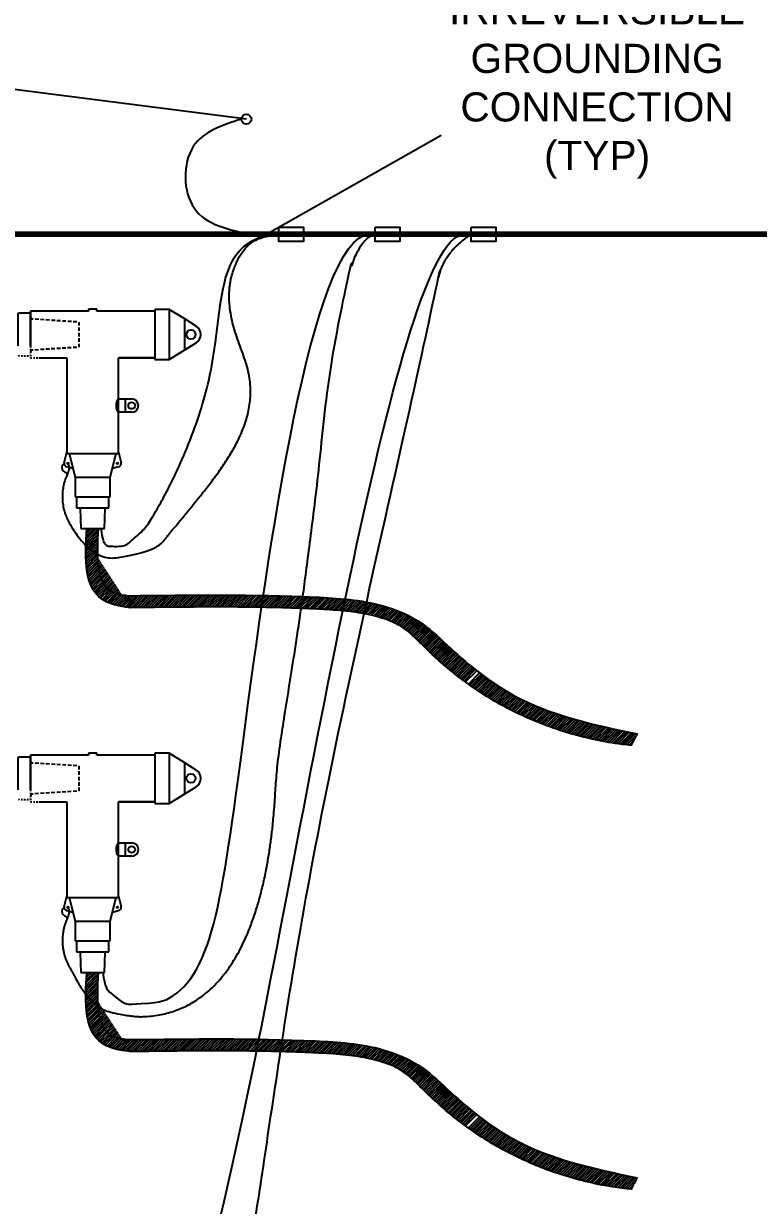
# Model space of a CAD drawing. Header units: feet. Extents: x -689 to 1837, y -511 to 1546.
# Drawn here: x 1600.5 to 1651, y 182.1 to 263.2 of the extents above; entities that cross this region are included whole.
import ezdxf

# ---------------------------------------------------------------- set-up
doc = ezdxf.new("R2010")
doc.units = ezdxf.units.FT
doc.header["$MEASUREMENT"] = 0
doc.linetypes.add('HIDDEN', pattern=[0.375, 0.25, -0.125])
for name, color, linetype in [('CABLE', 2, 'Continuous'), ('E-DETL', 7, 'Continuous'), ('E-EQPM-HRDW', 16, 'Continuous'), ('E-GRND', 3, 'Continuous'), ('G-TEXT', 7, 'Continuous'), ('X-SES2-TREN_SECT$0$G-TEXT', 7, 'Continuous')]:
    doc.layers.add(name, color=color, linetype=linetype)
doc.layers.add('G-ANNO-NONPLOT', color=181, linetype='Continuous', plot=False)
doc.styles.add('NEI-A', font='arial.ttf')
pattern_1 = [(45, (-6020171.582861668, -2130859.753674123), (-0.08750446417183527, 0.08750446417183527), [])]
pattern_2 = [(45, (-6020171.582861668, -2130890.232746946), (-0.08750446417183527, 0.08750446417183527), [])]

msp = doc.modelspace()

# ---------------------------------------------------------------- hatches: boundary and pattern name
at = {"layer": 'G-ANNO-NONPLOT', "true_color": 0xf8d731}
h = msp.add_hatch(dxfattribs=at)
h.set_pattern_fill('ANSI31', color=40, scale=0.9900000000000001)
h.set_pattern_definition(pattern_1)
edge = h.paths.add_edge_path()
edge.add_arc((1606.488463059068, 230.7346349619329), 3.371146855893491, 239.8637622350721, 254.1366037049093, ccw=False)
edge.add_spline(control_points=[(1604.79595242627, 227.8191523463465), (1604.706471758895, 226.0011328938417), (1604.763126743026, 223.3675587112084), (1607.852635151707, 223.131291358266), (1607.852635151707, 223.131291358266)], knot_values=[83.43145569272993, 83.43145569272993, 83.43145569272993, 83.43145569272993, 87.87574356637529, 89.95647029016055, 89.95647029016055, 89.95647029016055, 89.95647029016055], weights=[1, 1, 1, 1, 1], degree=3, periodic=0)
edge.add_spline(control_points=[(1607.852635151707, 223.131291358266), (1608.264707734808, 223.1365780015476), (1608.676322498359, 223.1418586438522), (1611.148821657524, 223.1722069070674), (1613.198697100393, 223.1915512438864), (1616.256695783697, 223.1694118743762), (1617.273226731457, 223.1535212574527), (1618.793898444623, 223.1117753759027), (1619.300101921894, 223.09487600578), (1620.311153685674, 223.0542624150403), (1620.818952606991, 223.0314581487328), (1621.931878187694, 222.9650803073309), (1622.531041209586, 222.9155328939669), (1623.643540775403, 222.7682674643584), (1624.159518267028, 222.6735197613016), (1625.146193782799, 222.4189925906248), (1625.603473672643, 222.2613230948336), (1626.152966325171, 222.001002298668), (1626.303163338453, 221.9197864960879), (1626.577290627174, 221.7505846684799), (1626.695748260245, 221.6667746603489), (1626.980056229979, 221.4395314487629), (1627.141551239416, 221.2962302416563), (1627.493271245621, 220.9640597742982), (1627.683363428339, 220.7753278636374), (1628.099113635719, 220.3645881377161), (1628.329717350192, 220.1399245681241), (1629.358387789689, 219.1803035340272), (1630.204543777741, 218.4835612182505), (1631.996099571697, 217.2076638359576), (1632.945054803044, 216.627774794586), (1634.655163265765, 215.7516043744981), (1635.396867457777, 215.4202313572168), (1637.326570082456, 214.6757901101373), (1638.535854802467, 214.3177802674472), (1640.379104224034, 213.929895977024), (1640.998418033123, 213.8254847745411), (1641.8170485273, 213.7218958628364), (1642.014126439579, 213.6997318901122), (1642.2110754475, 213.6801402228884)], knot_values=[0, 0, 0, 0, 1.248940863479177, 1.248940863479177, 7.510492271591446, 7.510492271591446, 10.64126797564758, 10.64126797564758, 12.20665582767566, 12.20665582767566, 13.77204367970373, 13.77204367970373, 15.77184317922644, 15.77184317922644, 17.66237193590699, 17.66237193590699, 19.55290069258755, 19.55290069258755, 20.34553650617276, 20.34553650617276, 21.13817231975798, 21.13817231975798, 21.99962579107284, 21.99962579107284, 22.86179158790927, 22.86179158790927, 23.72395738474571, 23.72395738474571, 26.70471573263455, 26.70471573263455, 29.68547408052339, 29.68547408052339, 31.86214855415614, 31.86214855415614, 35.23481619579239, 35.23481619579239, 36.92115001661051, 36.92115001661051, 37.45383673220445, 37.45383673220445, 37.45383673220445, 37.45383673220445], weights=[1, 1, 1, 1, 1, 1, 1, 1, 1, 1, 1, 1, 1, 1, 1, 1, 1, 1, 1, 1, 1, 1, 1, 1, 1, 1, 1, 1, 1, 1, 1, 1, 1, 1, 1, 1, 1, 1, 1, 1], degree=3, periodic=0)
edge.add_spline(control_points=[(1642.2110754475, 213.6801402228884), (1642.348905419931, 213.9405574896373), (1642.486735392362, 214.2009747563861), (1642.624565363862, 214.4613920222037)], knot_values=[37.45383673220445, 37.45383673220445, 37.45383673220445, 37.45383673220445, 38.45383673220445, 38.45383673220445, 38.45383673220445, 38.45383673220445], weights=[1, 1, 1, 1], degree=3, periodic=0)
edge.add_spline(control_points=[(1642.624565363862, 214.4613920222037), (1639.663086037152, 215.0901436912827), (1634.917833737098, 216.0976081951521), (1630.460980302654, 219.6580545012839), (1627.844065493904, 222.2355460347608), (1624.670468937606, 223.6113238907419), (1617.827673841268, 224.0776185905561), (1611.993808723055, 224.0032619358972), (1607.731267458759, 223.9489328931086)], knot_values=[38.45383673220445, 38.45383673220445, 38.45383673220445, 38.45383673220445, 47.46530847609966, 52.8931430027568, 55.44213900193881, 58.48591759060378, 63.24841332338417, 76.16766898730667, 76.16766898730667, 76.16766898730667, 76.16766898730667], weights=[1, 1, 1, 1, 1, 1, 1, 1, 1], degree=3, periodic=0)
edge.add_spline(control_points=[(1607.731267458759, 223.9489328931086), (1607.364714076743, 223.9922929061577), (1605.702597371303, 224.1889065667056), (1605.531764472835, 225.9460506043397), (1605.566977766342, 227.4918744126335)], knot_values=[76.16766898730667, 76.16766898730667, 76.16766898730667, 76.16766898730667, 77.22583108524645, 80.96584840572132, 80.96584840572132, 80.96584840572132, 80.96584840572132], weights=[1, 1, 1, 1, 1], degree=3, periodic=0)
edge = h.paths.add_edge_path()
edge.add_spline(control_points=[(1605.566977767274, 227.4918744126335), (1605.575014986098, 227.8446992738172), (1605.59182357695, 228.206702798605), (1605.608632168733, 228.568706322927)], knot_values=[80.96584840608911, 80.96584840608911, 80.96584840608911, 80.96584840608911, 81.81948456108434, 81.81948456108434, 81.81948456108434, 81.81948456108434], weights=[1, 1, 1, 1], degree=3, periodic=0)
edge.add_spline(control_points=[(1605.608632168733, 228.568706322927), (1605.533311664127, 228.568706322927), (1605.457991162315, 228.568706322927), (1605.382670658641, 228.568706322927)], knot_values=[81.81948456108434, 81.81948456108434, 81.81948456108434, 81.81948456108434, 82.11226807174496, 82.11226807174496, 82.11226807174496, 82.11226807174496], weights=[1, 1, 1, 1], degree=3, periodic=0)
edge.add_spline(control_points=[(1605.382670658641, 228.568706322927), (1605.30400847178, 228.568706322927), (1605.22534628585, 228.568706322927), (1605.146684098057, 228.568706322927)], knot_values=[82.11226807174496, 82.11226807174496, 82.11226807174496, 82.11226807174496, 82.4180412693049, 82.4180412693049, 82.4180412693049, 82.4180412693049], weights=[1, 1, 1, 1], degree=3, periodic=0)
edge.add_spline(control_points=[(1605.146684098057, 228.568706322927), (1605.107353003696, 228.568706322927), (1605.068021910265, 228.568706322927), (1605.028690816835, 228.568706322927)], knot_values=[82.4180412693049, 82.4180412693049, 82.4180412693049, 82.4180412693049, 82.57092786788061, 82.57092786788061, 82.57092786788061, 82.57092786788061], weights=[1, 1, 1, 1], degree=3, periodic=0)
edge.add_spline(control_points=[(1605.028690816835, 228.568706322927), (1604.996905036271, 228.568706322927), (1604.965119255707, 228.568706322927), (1604.933333475143, 228.568706322927)], knot_values=[82.57092786788061, 82.57092786788061, 82.57092786788061, 82.57092786788061, 82.69448456108434, 82.69448456108434, 82.69448456108434, 82.69448456108434], weights=[1, 1, 1, 1], degree=3, periodic=0)
edge.add_spline(control_points=[(1604.933333475143, 228.568706322927), (1604.917254935019, 228.568706322927), (1604.901176393963, 228.568706322927), (1604.885097853839, 228.568706322927)], knot_values=[82.69448456108434, 82.69448456108434, 82.69448456108434, 82.69448456108434, 82.75698456108434, 82.75698456108434, 82.75698456108434, 82.75698456108434], weights=[1, 1, 1, 1], degree=3, periodic=0)
edge.add_spline(control_points=[(1604.885097853839, 228.568706322927), (1604.877058583312, 228.568706322927), (1604.869019312784, 228.568706322927), (1604.860980041325, 228.568706322927)], knot_values=[82.75698456108434, 82.75698456108434, 82.75698456108434, 82.75698456108434, 82.78823456108434, 82.78823456108434, 82.78823456108434, 82.78823456108434], weights=[1, 1, 1, 1], degree=3, periodic=0)
edge.add_spline(control_points=[(1604.860980041325, 228.568706322927), (1604.856960406527, 228.568706322927), (1604.852940771729, 228.568706322927), (1604.848921135999, 228.568706322927)], knot_values=[82.78823456108434, 82.78823456108434, 82.78823456108434, 82.78823456108434, 82.80385956108434, 82.80385956108434, 82.80385956108434, 82.80385956108434], weights=[1, 1, 1, 1], degree=3, periodic=0)
edge.add_spline(control_points=[(1604.836863704026, 228.568706322927), (1604.836863213219, 228.568706322927), (1604.836862722412, 228.568706322927), (1604.836862230673, 228.568706322927), (1604.823023408651, 228.3202887540683), (1604.80827376619, 228.0694906353019), (1604.79595242627, 227.8191523463465)], knot_values=[82.8194826537357, 82.8194826537357, 82.8194826537357, 82.8194826537357, 82.81948456108434, 82.81948456108434, 82.81948456108434, 83.43145569272993, 83.43145569272993, 83.43145569272993, 83.43145569272993], weights=[1, 1, 1, 1, 1, 1, 1], degree=3, periodic=0)
edge.add_spline(control_points=[(1604.79595242627, 227.8191523463465), (1604.706471758895, 226.0011328938417), (1604.763126743026, 223.3675587112084), (1607.852635151707, 223.131291358266), (1607.852635151707, 223.131291358266)], knot_values=[83.43145569272993, 83.43145569272993, 83.43145569272993, 83.43145569272993, 87.87574356637529, 89.95647029016055, 89.95647029016055, 89.95647029016055, 89.95647029016055], weights=[1, 1, 1, 1, 1], degree=3, periodic=0)
edge.add_arc((1606.488463059068, 230.7346349619329), 3.371146855971749, 239.8637622350721, 254.1366037221246)
h = msp.add_hatch(dxfattribs=at)
h.set_pattern_fill('ANSI31', color=40, scale=0.9900000000000001)
h.set_pattern_definition(pattern_1)
edge = h.paths.add_edge_path()
edge.add_spline(control_points=[(1604.795952427201, 227.8191523463465), (1604.706471757963, 226.0011328938417), (1604.763126742095, 223.3675587112084), (1607.852635151707, 223.131291358266), (1607.852635151707, 223.131291358266)], knot_values=[83.43145569309515, 83.43145569309515, 83.43145569309515, 83.43145569309515, 87.87574356637529, 89.95647029016055, 89.95647029016055, 89.95647029016055, 89.95647029016055], weights=[1, 1, 1, 1, 1], degree=3, periodic=0)
edge.add_spline(control_points=[(1607.852635151707, 223.131291358266), (1608.264707734808, 223.1365780015476), (1608.676322498359, 223.1418586438522), (1611.148821657524, 223.1722069070674), (1613.198697100393, 223.1915512438864), (1616.256695783697, 223.1694118743762), (1617.273226731457, 223.1535212574527), (1618.793898444623, 223.1117753759027), (1619.300101921894, 223.09487600578), (1620.311153685674, 223.0542624150403), (1620.818952606991, 223.0314581487328), (1621.931878187694, 222.9650803073309), (1622.531041209586, 222.9155328939669), (1623.643540775403, 222.7682674643584), (1624.159518267028, 222.6735197613016), (1625.146193782799, 222.4189925906248), (1625.603473672643, 222.2613230948336), (1626.152966325171, 222.001002298668), (1626.303163338453, 221.9197864960879), (1626.577290627174, 221.7505846684799), (1626.695748260245, 221.6667746603489), (1626.980056229979, 221.4395314487629), (1627.141551239416, 221.2962302416563), (1627.493271245621, 220.9640597742982), (1627.683363428339, 220.7753278636374), (1628.099113635719, 220.3645881377161), (1628.329717350192, 220.1399245681241), (1629.358387789689, 219.1803035340272), (1630.204543777741, 218.4835612182505), (1631.996099571697, 217.2076638359576), (1632.945054803044, 216.627774794586), (1634.655163265765, 215.7516043744981), (1635.396867457777, 215.4202313572168), (1637.326570082456, 214.6757901101373), (1638.535854802467, 214.3177802674472), (1640.379104224034, 213.929895977024), (1640.998418033123, 213.8254847745411), (1641.8170485273, 213.7218958628364), (1642.014126439579, 213.6997318901122), (1642.2110754475, 213.6801402228884)], knot_values=[0, 0, 0, 0, 1.248940863479177, 1.248940863479177, 7.510492271591446, 7.510492271591446, 10.64126797564758, 10.64126797564758, 12.20665582767566, 12.20665582767566, 13.77204367970373, 13.77204367970373, 15.77184317922644, 15.77184317922644, 17.66237193590699, 17.66237193590699, 19.55290069258755, 19.55290069258755, 20.34553650617276, 20.34553650617276, 21.13817231975798, 21.13817231975798, 21.99962579107284, 21.99962579107284, 22.86179158790927, 22.86179158790927, 23.72395738474571, 23.72395738474571, 26.70471573263455, 26.70471573263455, 29.68547408052339, 29.68547408052339, 31.86214855415614, 31.86214855415614, 35.23481619579239, 35.23481619579239, 36.92115001661051, 36.92115001661051, 37.45383673220445, 37.45383673220445, 37.45383673220445, 37.45383673220445], weights=[1, 1, 1, 1, 1, 1, 1, 1, 1, 1, 1, 1, 1, 1, 1, 1, 1, 1, 1, 1, 1, 1, 1, 1, 1, 1, 1, 1, 1, 1, 1, 1, 1, 1, 1, 1, 1, 1, 1, 1], degree=3, periodic=0)
edge.add_spline(control_points=[(1642.2110754475, 213.6801402228884), (1642.348905419931, 213.9405574896373), (1642.486735392362, 214.2009747563861), (1642.624565363862, 214.4613920222037)], knot_values=[37.45383673220445, 37.45383673220445, 37.45383673220445, 37.45383673220445, 38.45383673220445, 38.45383673220445, 38.45383673220445, 38.45383673220445], weights=[1, 1, 1, 1], degree=3, periodic=0)
edge.add_spline(control_points=[(1642.624565363862, 214.4613920222037), (1639.663086037152, 215.0901436912827), (1634.917833737098, 216.0976081951521), (1630.460980302654, 219.6580545012839), (1627.855608203448, 222.2470849514939), (1624.670468937606, 223.6113238907419), (1617.827673841268, 224.0776185905561), (1611.993808723055, 224.0032619358972), (1607.731267458759, 223.9489328931086)], knot_values=[38.45383673220445, 38.45383673220445, 38.45383673220445, 38.45383673220445, 47.46530847609966, 52.8931430027568, 55.44213900193881, 58.48591759060378, 63.24841332338417, 76.16766898730667, 76.16766898730667, 76.16766898730667, 76.16766898730667], weights=[1, 1, 1, 1, 1, 1, 1, 1, 1], degree=3, periodic=0)
edge.add_spline(control_points=[(1607.731267458759, 223.9489328931086), (1607.364714076743, 223.9922929061577), (1605.702597371303, 224.1889065667056), (1605.531764474697, 225.9460506043397), (1605.566977766342, 227.4918744126335)], knot_values=[76.16766898730667, 76.16766898730667, 76.16766898730667, 76.16766898730667, 77.22583108524645, 80.96584840571971, 80.96584840571971, 80.96584840571971, 80.96584840571971], weights=[1, 1, 1, 1, 1], degree=3, periodic=0)
edge.add_arc((1606.488463059068, 230.7346349619329), 3.371146855908663, 239.8637622525581, 254.13660368983568, ccw=False)
h = msp.add_hatch(dxfattribs=at)
h.set_pattern_fill('ANSI31', color=40, scale=0.9900000000000001)
h.set_pattern_definition(pattern_2)
edge = h.paths.add_edge_path()
edge.add_arc((1606.488463059068, 200.2555621387437), 3.371146855893491, 239.8637622350721, 254.1366037049093, ccw=False)
edge.add_spline(control_points=[(1604.79595242627, 197.3400795231573), (1604.706471758895, 195.5220600706525), (1604.763126743026, 192.8884858880192), (1607.852635151707, 192.6522185350768), (1607.852635151707, 192.6522185350768)], knot_values=[83.43145569272993, 83.43145569272993, 83.43145569272993, 83.43145569272993, 87.87574356637529, 89.95647029016055, 89.95647029016055, 89.95647029016055, 89.95647029016055], weights=[1, 1, 1, 1, 1], degree=3, periodic=0)
edge.add_spline(control_points=[(1607.852635151707, 192.6522185350768), (1608.264707734808, 192.6575051783584), (1608.676322498359, 192.662785820663), (1611.148821657524, 192.6931340838782), (1613.198697100393, 192.7124784206972), (1616.256695783697, 192.690339051187), (1617.273226731457, 192.6744484342635), (1618.793898444623, 192.6327025527135), (1619.300101921894, 192.6158031825908), (1620.311153685674, 192.5751895918511), (1620.818952606991, 192.5523853255436), (1621.931878187694, 192.4860074841417), (1622.531041209586, 192.4364600707777), (1623.643540775403, 192.2891946411692), (1624.159518267028, 192.1944469381124), (1625.146193782799, 191.9399197674356), (1625.603473672643, 191.7822502716444), (1626.152966325171, 191.5219294754788), (1626.303163338453, 191.4407136728987), (1626.577290627174, 191.2715118452907), (1626.695748260245, 191.1877018371597), (1626.980056229979, 190.9604586255737), (1627.141551239416, 190.8171574184671), (1627.493271245621, 190.484986951109), (1627.683363428339, 190.2962550404482), (1628.099113635719, 189.8855153145269), (1628.329717350192, 189.6608517449349), (1629.358387789689, 188.701230710838), (1630.204543777741, 188.0044883950613), (1631.996099571697, 186.7285910127684), (1632.945054803044, 186.1487019713968), (1634.655163265765, 185.2725315513089), (1635.396867457777, 184.9411585340276), (1637.326570082456, 184.1967172869481), (1638.535854802467, 183.838707444258), (1640.379104224034, 183.4508231538348), (1640.998418033123, 183.3464119513519), (1641.8170485273, 183.2428230396472), (1642.014126439579, 183.220659066923), (1642.2110754475, 183.2010673996992)], knot_values=[0, 0, 0, 0, 1.248940863479177, 1.248940863479177, 7.510492271591446, 7.510492271591446, 10.64126797564758, 10.64126797564758, 12.20665582767566, 12.20665582767566, 13.77204367970373, 13.77204367970373, 15.77184317922644, 15.77184317922644, 17.66237193590699, 17.66237193590699, 19.55290069258755, 19.55290069258755, 20.34553650617276, 20.34553650617276, 21.13817231975798, 21.13817231975798, 21.99962579107284, 21.99962579107284, 22.86179158790927, 22.86179158790927, 23.72395738474571, 23.72395738474571, 26.70471573263455, 26.70471573263455, 29.68547408052339, 29.68547408052339, 31.86214855415614, 31.86214855415614, 35.23481619579239, 35.23481619579239, 36.92115001661051, 36.92115001661051, 37.45383673220445, 37.45383673220445, 37.45383673220445, 37.45383673220445], weights=[1, 1, 1, 1, 1, 1, 1, 1, 1, 1, 1, 1, 1, 1, 1, 1, 1, 1, 1, 1, 1, 1, 1, 1, 1, 1, 1, 1, 1, 1, 1, 1, 1, 1, 1, 1, 1, 1, 1, 1], degree=3, periodic=0)
edge.add_spline(control_points=[(1642.2110754475, 183.2010673996992), (1642.348905419931, 183.4614846664481), (1642.486735392362, 183.7219019331969), (1642.624565363862, 183.9823191990145)], knot_values=[37.45383673220445, 37.45383673220445, 37.45383673220445, 37.45383673220445, 38.45383673220445, 38.45383673220445, 38.45383673220445, 38.45383673220445], weights=[1, 1, 1, 1], degree=3, periodic=0)
edge.add_spline(control_points=[(1642.624565363862, 183.9823191990145), (1639.663086037152, 184.6110708680935), (1634.917833737098, 185.6185353719629), (1630.460980302654, 189.1789816780947), (1627.844065493904, 191.7564732115716), (1624.670468937606, 193.1322510675527), (1617.827673841268, 193.5985457673669), (1611.993808723055, 193.524189112708), (1607.731267458759, 193.4698600699194)], knot_values=[38.45383673220445, 38.45383673220445, 38.45383673220445, 38.45383673220445, 47.46530847609966, 52.8931430027568, 55.44213900193881, 58.48591759060378, 63.24841332338417, 76.16766898730667, 76.16766898730667, 76.16766898730667, 76.16766898730667], weights=[1, 1, 1, 1, 1, 1, 1, 1, 1], degree=3, periodic=0)
edge.add_spline(control_points=[(1607.731267458759, 193.4698600699194), (1607.364714076743, 193.5132200829685), (1605.702597371303, 193.7098337435164), (1605.531764472835, 195.4669777811505), (1605.566977766342, 197.0128015894443)], knot_values=[76.16766898730667, 76.16766898730667, 76.16766898730667, 76.16766898730667, 77.22583108524645, 80.96584840572132, 80.96584840572132, 80.96584840572132, 80.96584840572132], weights=[1, 1, 1, 1, 1], degree=3, periodic=0)
edge = h.paths.add_edge_path()
edge.add_spline(control_points=[(1605.566977767274, 197.0128015894443), (1605.575014986098, 197.365626450628), (1605.59182357695, 197.7276299754158), (1605.608632168733, 198.0896334997378)], knot_values=[80.96584840608911, 80.96584840608911, 80.96584840608911, 80.96584840608911, 81.81948456108434, 81.81948456108434, 81.81948456108434, 81.81948456108434], weights=[1, 1, 1, 1], degree=3, periodic=0)
edge.add_spline(control_points=[(1605.608632168733, 198.0896334997378), (1605.533311664127, 198.0896334997378), (1605.457991162315, 198.0896334997378), (1605.382670658641, 198.0896334997378)], knot_values=[81.81948456108434, 81.81948456108434, 81.81948456108434, 81.81948456108434, 82.11226807174496, 82.11226807174496, 82.11226807174496, 82.11226807174496], weights=[1, 1, 1, 1], degree=3, periodic=0)
edge.add_spline(control_points=[(1605.382670658641, 198.0896334997378), (1605.30400847178, 198.0896334997378), (1605.22534628585, 198.0896334997378), (1605.146684098057, 198.0896334997378)], knot_values=[82.11226807174496, 82.11226807174496, 82.11226807174496, 82.11226807174496, 82.4180412693049, 82.4180412693049, 82.4180412693049, 82.4180412693049], weights=[1, 1, 1, 1], degree=3, periodic=0)
edge.add_spline(control_points=[(1605.146684098057, 198.0896334997378), (1605.107353003696, 198.0896334997378), (1605.068021910265, 198.0896334997378), (1605.028690816835, 198.0896334997378)], knot_values=[82.4180412693049, 82.4180412693049, 82.4180412693049, 82.4180412693049, 82.57092786788061, 82.57092786788061, 82.57092786788061, 82.57092786788061], weights=[1, 1, 1, 1], degree=3, periodic=0)
edge.add_spline(control_points=[(1605.028690816835, 198.0896334997378), (1604.996905036271, 198.0896334997378), (1604.965119255707, 198.0896334997378), (1604.933333475143, 198.0896334997378)], knot_values=[82.57092786788061, 82.57092786788061, 82.57092786788061, 82.57092786788061, 82.69448456108434, 82.69448456108434, 82.69448456108434, 82.69448456108434], weights=[1, 1, 1, 1], degree=3, periodic=0)
edge.add_spline(control_points=[(1604.933333475143, 198.0896334997378), (1604.917254935019, 198.0896334997378), (1604.901176393963, 198.0896334997378), (1604.885097853839, 198.0896334997378)], knot_values=[82.69448456108434, 82.69448456108434, 82.69448456108434, 82.69448456108434, 82.75698456108434, 82.75698456108434, 82.75698456108434, 82.75698456108434], weights=[1, 1, 1, 1], degree=3, periodic=0)
edge.add_spline(control_points=[(1604.885097853839, 198.0896334997378), (1604.877058583312, 198.0896334997378), (1604.869019312784, 198.0896334997378), (1604.860980041325, 198.0896334997378)], knot_values=[82.75698456108434, 82.75698456108434, 82.75698456108434, 82.75698456108434, 82.78823456108434, 82.78823456108434, 82.78823456108434, 82.78823456108434], weights=[1, 1, 1, 1], degree=3, periodic=0)
edge.add_spline(control_points=[(1604.860980041325, 198.0896334997378), (1604.856960406527, 198.0896334997378), (1604.852940771729, 198.0896334997378), (1604.848921135999, 198.0896334997378)], knot_values=[82.78823456108434, 82.78823456108434, 82.78823456108434, 82.78823456108434, 82.80385956108434, 82.80385956108434, 82.80385956108434, 82.80385956108434], weights=[1, 1, 1, 1], degree=3, periodic=0)
edge.add_spline(control_points=[(1604.836863704026, 198.0896334997378), (1604.836863213219, 198.0896334997378), (1604.836862722412, 198.0896334997378), (1604.836862230673, 198.0896334997378), (1604.823023408651, 197.8412159308791), (1604.80827376619, 197.5904178121127), (1604.79595242627, 197.3400795231573)], knot_values=[82.8194826537357, 82.8194826537357, 82.8194826537357, 82.8194826537357, 82.81948456108434, 82.81948456108434, 82.81948456108434, 83.43145569272993, 83.43145569272993, 83.43145569272993, 83.43145569272993], weights=[1, 1, 1, 1, 1, 1, 1], degree=3, periodic=0)
edge.add_spline(control_points=[(1604.79595242627, 197.3400795231573), (1604.706471758895, 195.5220600706525), (1604.763126743026, 192.8884858880192), (1607.852635151707, 192.6522185350768), (1607.852635151707, 192.6522185350768)], knot_values=[83.43145569272993, 83.43145569272993, 83.43145569272993, 83.43145569272993, 87.87574356637529, 89.95647029016055, 89.95647029016055, 89.95647029016055, 89.95647029016055], weights=[1, 1, 1, 1, 1], degree=3, periodic=0)
edge.add_arc((1606.488463059068, 200.2555621387437), 3.371146855971749, 239.8637622350721, 254.1366037221246)
h = msp.add_hatch(dxfattribs=at)
h.set_pattern_fill('ANSI31', color=40, scale=0.9900000000000001)
h.set_pattern_definition(pattern_2)
edge = h.paths.add_edge_path()
edge.add_spline(control_points=[(1604.795952427201, 197.3400795231573), (1604.706471757963, 195.5220600706525), (1604.763126742095, 192.8884858880192), (1607.852635151707, 192.6522185350768), (1607.852635151707, 192.6522185350768)], knot_values=[83.43145569309515, 83.43145569309515, 83.43145569309515, 83.43145569309515, 87.87574356637529, 89.95647029016055, 89.95647029016055, 89.95647029016055, 89.95647029016055], weights=[1, 1, 1, 1, 1], degree=3, periodic=0)
edge.add_spline(control_points=[(1607.852635151707, 192.6522185350768), (1608.264707734808, 192.6575051783584), (1608.676322498359, 192.662785820663), (1611.148821657524, 192.6931340838782), (1613.198697100393, 192.7124784206972), (1616.256695783697, 192.690339051187), (1617.273226731457, 192.6744484342635), (1618.793898444623, 192.6327025527135), (1619.300101921894, 192.6158031825908), (1620.311153685674, 192.5751895918511), (1620.818952606991, 192.5523853255436), (1621.931878187694, 192.4860074841417), (1622.531041209586, 192.4364600707777), (1623.643540775403, 192.2891946411692), (1624.159518267028, 192.1944469381124), (1625.146193782799, 191.9399197674356), (1625.603473672643, 191.7822502716444), (1626.152966325171, 191.5219294754788), (1626.303163338453, 191.4407136728987), (1626.577290627174, 191.2715118452907), (1626.695748260245, 191.1877018371597), (1626.980056229979, 190.9604586255737), (1627.141551239416, 190.8171574184671), (1627.493271245621, 190.484986951109), (1627.683363428339, 190.2962550404482), (1628.099113635719, 189.8855153145269), (1628.329717350192, 189.6608517449349), (1629.358387789689, 188.701230710838), (1630.204543777741, 188.0044883950613), (1631.996099571697, 186.7285910127684), (1632.945054803044, 186.1487019713968), (1634.655163265765, 185.2725315513089), (1635.396867457777, 184.9411585340276), (1637.326570082456, 184.1967172869481), (1638.535854802467, 183.838707444258), (1640.379104224034, 183.4508231538348), (1640.998418033123, 183.3464119513519), (1641.8170485273, 183.2428230396472), (1642.014126439579, 183.220659066923), (1642.2110754475, 183.2010673996992)], knot_values=[0, 0, 0, 0, 1.248940863479177, 1.248940863479177, 7.510492271591446, 7.510492271591446, 10.64126797564758, 10.64126797564758, 12.20665582767566, 12.20665582767566, 13.77204367970373, 13.77204367970373, 15.77184317922644, 15.77184317922644, 17.66237193590699, 17.66237193590699, 19.55290069258755, 19.55290069258755, 20.34553650617276, 20.34553650617276, 21.13817231975798, 21.13817231975798, 21.99962579107284, 21.99962579107284, 22.86179158790927, 22.86179158790927, 23.72395738474571, 23.72395738474571, 26.70471573263455, 26.70471573263455, 29.68547408052339, 29.68547408052339, 31.86214855415614, 31.86214855415614, 35.23481619579239, 35.23481619579239, 36.92115001661051, 36.92115001661051, 37.45383673220445, 37.45383673220445, 37.45383673220445, 37.45383673220445], weights=[1, 1, 1, 1, 1, 1, 1, 1, 1, 1, 1, 1, 1, 1, 1, 1, 1, 1, 1, 1, 1, 1, 1, 1, 1, 1, 1, 1, 1, 1, 1, 1, 1, 1, 1, 1, 1, 1, 1, 1], degree=3, periodic=0)
edge.add_spline(control_points=[(1642.2110754475, 183.2010673996992), (1642.348905419931, 183.4614846664481), (1642.486735392362, 183.7219019331969), (1642.624565363862, 183.9823191990145)], knot_values=[37.45383673220445, 37.45383673220445, 37.45383673220445, 37.45383673220445, 38.45383673220445, 38.45383673220445, 38.45383673220445, 38.45383673220445], weights=[1, 1, 1, 1], degree=3, periodic=0)
edge.add_spline(control_points=[(1642.624565363862, 183.9823191990145), (1639.663086037152, 184.6110708680935), (1634.917833737098, 185.6185353719629), (1630.460980302654, 189.1789816780947), (1627.855608203448, 191.7680121283047), (1624.670468937606, 193.1322510675527), (1617.827673841268, 193.5985457673669), (1611.993808723055, 193.524189112708), (1607.731267458759, 193.4698600699194)], knot_values=[38.45383673220445, 38.45383673220445, 38.45383673220445, 38.45383673220445, 47.46530847609966, 52.8931430027568, 55.44213900193881, 58.48591759060378, 63.24841332338417, 76.16766898730667, 76.16766898730667, 76.16766898730667, 76.16766898730667], weights=[1, 1, 1, 1, 1, 1, 1, 1, 1], degree=3, periodic=0)
edge.add_spline(control_points=[(1607.731267458759, 193.4698600699194), (1607.364714076743, 193.5132200829685), (1605.702597371303, 193.7098337435164), (1605.531764474697, 195.4669777811505), (1605.566977766342, 197.0128015894443)], knot_values=[76.16766898730667, 76.16766898730667, 76.16766898730667, 76.16766898730667, 77.22583108524645, 80.96584840571971, 80.96584840571971, 80.96584840571971, 80.96584840571971], weights=[1, 1, 1, 1, 1], degree=3, periodic=0)
edge.add_arc((1606.488463059068, 200.2555621387437), 3.371146855908663, 239.8637622525581, 254.13660368983568, ccw=False)

# ---------------------------------------------------------------- linework, layer by layer
at = {"layer": 'CABLE'}
for points in [[(1618.026940953918, 249.2505772565491), (1619.725886067376, 249.2505772565491), (1619.725886067376, 248.2739705890417), (1618.026940953918, 248.2739705890417)], [(1624.626940677874, 249.2524865777232), (1626.325885791332, 249.2524865777232), (1626.325885791332, 248.2758799097501), (1624.626940677874, 248.2758799097501)], [(1631.22694067657, 249.2524865777232), (1632.925885790959, 249.2524865777232), (1632.925885790959, 248.2758799097501), (1631.22694067657, 248.2758799097501)]]:
    msp.add_lwpolyline(points, close=True, dxfattribs=at)
at = {"layer": 'CABLE', "const_width": 0.3821400000000001}
msp.add_lwpolyline([(1548.513147974387, 248.7754357242957), (1658.692193392664, 248.7754357242957)], dxfattribs=at)
at = {"layer": 'CABLE', "flags": 128}
for points in [[(1603.292935091071, 232.4623939120211), (1603.52869480662, 232.3002482857555), (1603.47345049493, 232.3113976921886), (1603.500901889056, 232.2830941034481), (1603.467300618999, 232.2900600847788), (1603.494764085859, 232.2617983822711), (1603.461150742136, 232.268722477369), (1603.488614208996, 232.2404607748613), (1603.455000865273, 232.2473848699592), (1603.482464333065, 232.2191231674515), (1603.411811351776, 232.2338524833322)], [(1603.292935091071, 201.9833210888319), (1603.52869480662, 201.8211754625663), (1603.47345049493, 201.8323248689994), (1603.500901889056, 201.8040212802589), (1603.467300618999, 201.8109872615896), (1603.494764085859, 201.7827255590819), (1603.461150742136, 201.7896496541798), (1603.488614208996, 201.7613879516721), (1603.455000865273, 201.76831204677), (1603.482464333065, 201.7400503442623), (1603.411811351776, 201.754779660143)]]:
    msp.add_lwpolyline(points, dxfattribs=at)
at = {"layer": 'CABLE'}
msp.add_circle((1615.796222808771, 256.6735959830694), 0.3375, dxfattribs=at)
for centre, radius, start, end in [((1603.434204182588, 232.7450475553051), 0.3159905665009947, 120.3840937059685, 243.444311530446), ((1603.293013726361, 232.7655157013796), 0.3521175017524268, 339.188297476457, 55.46745718433917), ((1603.434204182588, 202.2659747321159), 0.3159905665009947, 120.3840937059685, 243.444311530446), ((1603.293013726361, 202.2864428781904), 0.3521175017524268, 339.188297476457, 55.46745718433917)]:
    msp.add_arc(centre, radius, start, end, dxfattribs=at)
msp.add_spline([(1615.45872280933, 256.6735959835351), (1612.145498968661, 254.7931810831651), (1612.198885131627, 250.5772777702659), (1616.202509060502, 248.7628366695717)], degree=3, dxfattribs=at)
for points, knots in [([(1603.622156661004, 232.6404090952128), (1603.571015309542, 232.5046907365322), (1603.519873954356, 232.3689723778516), (1603.468732602894, 232.2332540201023), (1602.983697150834, 231.1302669364959), (1603.053714463487, 229.9273797962815), (1603.663445422426, 228.888116568327), (1604.273176377639, 227.8488533403724), (1605.330589681864, 226.3075934126973), (1609.573614344001, 227.0007920898497), (1612.803228635341, 231.2754069939256), (1617.582575950772, 235.8022120362148), (1614.84155549109, 242.2636228911579), (1614.246302863583, 245.3730128388852), (1615.958369378, 248.6943346085027), (1617.907972257584, 248.7408686932176), (1618.775562403724, 248.7615767642856)], [0, 0, 0, 0, 1, 1, 1, 1.944874303418962, 1.944874303418962, 1.944874303418962, 2.889748606837923, 2.889748606837923, 4.544784986440906, 18.19484945523579, 20.46486890417156, 24.55605691968662, 27.64293239639137, 30.11808141614047, 30.11808141614047, 30.11808141614047, 30.11808141614047]), ([(1603.622156659141, 202.1613362710923), (1603.571015305817, 202.0256179124117), (1603.51987395063, 201.8898995537311), (1603.468732599169, 201.7541811959818), (1602.983697146177, 200.6511941133067), (1603.053714459762, 199.4483069721609), (1603.663445418701, 198.4090437442064), (1604.273176375777, 197.369780516252), (1604.960659246892, 195.7104614432901), (1607.885053137317, 195.0413829246536), (1615.567794833332, 194.8555324189365), (1617.582575947046, 205.3231392130256), (1617.884549282491, 212.8315952904522), (1619.083176428452, 219.4665608061478), (1620.558405507356, 230.2483769077808), (1622.528585907072, 248.50998076424), (1624.63336458616, 248.7244938593358)], [0, 0, 0, 0, 1, 1, 1, 1.944874303418962, 1.944874303418962, 1.944874303418962, 2.889748606837923, 2.889748606837923, 3.889748606837923, 18.19484945523579, 20.46486890417156, 24.55605691968662, 27.64293239639137, 30.11808141614047, 30.11808141614047, 30.11808141614047, 30.11808141614047]), ([(1603.622156659141, 169.9964311011136), (1603.571015305817, 169.8607127415016), (1603.51987395063, 169.724994382821), (1603.468732599169, 169.5892760250717), (1602.983697146177, 168.4862889423966), (1603.053714459762, 167.2834018021822), (1603.663445418701, 166.2441385732964), (1604.273176375777, 165.2048753453419), (1605.289043422788, 164.5569138927385), (1606.488494237885, 164.4422071604058), (1607.218472586945, 164.5363332405686), (1607.948450937867, 164.6304593198001), (1617.582575947046, 173.1582340411842), (1614.246302859858, 182.7290348447859), (1628.688765831292, 243.5562351513654), (1629.227098623291, 247.3823196701705), (1631.207685017958, 248.7646565902978)], [0, 0, 0, 0, 1, 1, 1, 1.944874303418962, 1.944874303418962, 1.944874303418962, 2.889748606837923, 2.889748606837923, 2.889748606837923, 3.889748606837923, 3.889748606837923, 20.46486890417156, 27.64293239639137, 30.11808141614047, 30.11808141614047, 30.11808141614047, 30.11808141614047])]:
    msp.add_rational_spline(points, [1, 1, 1, 1, 0.9269745925845593, 0.9269745925845593, 1, 0.9269745925845593, 0.9269745925845593, 1, 1, 1, 1, 1, 1, 1, 1], degree=3, knots=knots, dxfattribs=at)
for points in [[(1607.852635152638, 223.1312913578004), (1608.264707734808, 223.1365780010819), (1608.676322497427, 223.1418586438522), (1611.148821657524, 223.1722069066018), (1613.198697101325, 223.1915512438864), (1616.256695784628, 223.1694118743762), (1617.273226730525, 223.1535212574527), (1618.793898444623, 223.1117753759027), (1619.300101920962, 223.0948760062456), (1620.311153685674, 223.0542624145746), (1620.818952606991, 223.0314581487328), (1621.931878186762, 222.9650803077966), (1622.531041208655, 222.9155328944325), (1623.643540775403, 222.7682674638927), (1624.159518267959, 222.6735197613016), (1625.14619378373, 222.4189925901592), (1625.603473672643, 222.261323094368), (1626.15296632424, 222.001002298668), (1626.303163338453, 221.9197864960879), (1626.577290628105, 221.7505846684799), (1626.695748260245, 221.6667746603489), (1626.980056229979, 221.4395314492285), (1627.141551239416, 221.2962302416563), (1627.493271246552, 220.9640597738326), (1627.683363428339, 220.7753278631717), (1628.099113635719, 220.3645881377161), (1628.329717349261, 220.1399245681241), (1629.35838779062, 219.1803035344929), (1630.20454377681, 218.4835612177849), (1631.996099572629, 217.2076638359576), (1632.945054803044, 216.627774794586), (1634.655163265765, 215.7516043744981), (1635.396867457777, 215.4202313572168), (1637.326570082456, 214.675790110603), (1638.535854801536, 214.3177802674472), (1640.379104223102, 213.9298959765583), (1640.998418033123, 213.8254847750068), (1641.8170485273, 213.7218958623707), (1642.014126438648, 213.6997318901122), (1642.2110754475, 213.6801402233541), (1642.348905419931, 213.9405574891716), (1642.486735392362, 214.2009747568518), (1642.62456536293, 214.4613920226693), (1639.663086038083, 215.0901436917484), (1634.917833738029, 216.0976081956178), (1630.460980303586, 219.6580545008183), (1627.855608202517, 222.2470849510282), (1624.670468937606, 223.6113238912076), (1617.827673841268, 224.0776185905561), (1611.993808723986, 224.0032619358972), (1607.731267459691, 223.9489328935742), (1607.364714076743, 223.9922929061577), (1605.406892940402, 224.2238857774064), (1605.518180467188, 226.6206647157669), (1605.608632169664, 228.5687063224614), (1605.351375523955, 228.5687063224614), (1605.094118878245, 228.5687063224614), (1604.836862230673, 228.5687063224614), (1604.72252240777, 226.5162180513144), (1604.473366476595, 223.389717864804), (1607.852635152638, 223.1312913578004), (1607.852635152638, 223.1312913578004)], [(1607.852635152638, 192.6522185355425), (1608.264707734808, 192.6575051788241), (1608.676322497427, 192.662785820663), (1611.148821657524, 192.6931340843439), (1613.198697101325, 192.7124784206972), (1616.256695784628, 192.690339051187), (1617.273226730525, 192.6744484342635), (1618.793898444623, 192.6327025527135), (1619.300101920962, 192.6158031821251), (1620.311153685674, 192.5751895923167), (1620.818952606991, 192.5523853255436), (1621.931878186762, 192.4860074836761), (1622.531041208655, 192.436460070312), (1623.643540775403, 192.2891946416348), (1624.159518267959, 192.1944469381124), (1625.14619378373, 191.9399197679013), (1625.603473672643, 191.7822502721101), (1626.15296632424, 191.5219294754788), (1626.303163338453, 191.4407136728987), (1626.577290628105, 191.2715118452907), (1626.695748260245, 191.1877018371597), (1626.980056229979, 190.960458625108), (1627.141551239416, 190.8171574184671), (1627.493271246552, 190.4849869515747), (1627.683363428339, 190.2962550409138), (1628.099113635719, 189.8855153145269), (1628.329717349261, 189.6608517449349), (1629.35838779062, 188.7012307103723), (1630.20454377681, 188.004488395527), (1631.996099572629, 186.7285910127684), (1632.945054803044, 186.1487019713968), (1634.655163265765, 185.2725315513089), (1635.396867457777, 184.9411585340276), (1637.326570082456, 184.1967172864825), (1638.535854801536, 183.838707444258), (1640.379104223102, 183.4508231543005), (1640.998418033123, 183.3464119508862), (1641.8170485273, 183.2428230401129), (1642.014126438648, 183.220659066923), (1642.2110754475, 183.2010673992336), (1642.348905419931, 183.4614846669137), (1642.486735392362, 183.7219019327313), (1642.62456536293, 183.9823191985488), (1639.663086038083, 184.6110708676279), (1634.917833738029, 185.6185353714973), (1630.460980303586, 189.1789816785604), (1627.855608202517, 191.7680121287704), (1624.670468937606, 193.1322510670871), (1617.827673841268, 193.5985457673669), (1611.993808723986, 193.524189112708), (1607.731267459691, 193.4698600694537), (1607.364714076743, 193.5132200829685), (1605.406892940402, 193.7448129542172), (1605.518180467188, 196.1415918916464), (1605.608632169664, 198.0896335002035), (1605.351375523955, 198.0896335002035), (1605.094118878245, 198.0896335002035), (1604.836862230673, 198.0896335002035), (1604.72252240777, 196.0371452290565), (1604.473366476595, 192.9106450416148), (1607.852635152638, 192.6522185355425), (1607.852635152638, 192.6522185355425)]]:
    msp.add_open_spline(points, degree=3, knots=[0, 0, 0, 0, 1.248940863479177, 1.248940863479177, 7.510492271591446, 7.510492271591446, 10.64126797564758, 10.64126797564758, 12.20665582767566, 12.20665582767566, 13.77204367970373, 13.77204367970373, 15.77184317922644, 15.77184317922644, 17.66237193590699, 17.66237193590699, 19.55290069258755, 19.55290069258755, 20.34553650617276, 20.34553650617276, 21.13817231975798, 21.13817231975798, 21.99962579107284, 21.99962579107284, 22.86179158790927, 22.86179158790927, 23.72395738474571, 23.72395738474571, 26.70471573263455, 26.70471573263455, 29.68547408052339, 29.68547408052339, 31.86214855415614, 31.86214855415614, 35.23481619579239, 35.23481619579239, 36.92115001661051, 36.92115001661051, 37.45383673220445, 37.45383673220445, 37.45383673220445, 38.45383673220445, 38.45383673220445, 38.45383673220445, 47.46530847609966, 52.8931430027568, 55.44213900193881, 58.48591759060378, 63.24841332338417, 76.16766898730667, 76.16766898730667, 76.16766898730667, 77.22583108524645, 81.81948456108434, 81.81948456108434, 81.81948456108434, 82.81948456108434, 82.81948456108434, 82.81948456108434, 87.87574356637529, 89.95647029016055, 89.95647029016055, 89.95647029016055, 89.95647029016055], dxfattribs=at)
at = {"layer": 'E-DETL'}
for p, q in [((1604.951659683138, 243.4912741752341), (1600.967252807692, 243.4912741752341)), ((1600.967252807692, 243.4912741752341), (1600.967252807692, 241.1013817917556)), ((1604.951659683138, 243.6273038960062), (1604.951659683138, 243.4912741752341)), ((1605.521993078291, 243.6273038960062), (1604.951659683138, 243.6273038960062)), ((1605.521993078291, 243.4912741752341), (1605.521993078291, 243.6273038960062)), ((1609.506399916485, 243.4912741752341), (1605.521993078291, 243.4912741752341)), ((1609.506399916485, 243.616849837359), (1609.506399916485, 240.1635182588361)), ((1610.495308491401, 243.616849837359), (1609.506399916485, 243.616849837359)), ((1611.557459102012, 242.9537509749644), (1610.495308491401, 243.616849837359)), ((1610.495308491401, 243.616849837359), (1610.495308491401, 240.1635182588361)), ((1612.343963935971, 242.4627373651601), (1611.557459102012, 242.9537509749644)), ((1611.557459102012, 240.8266169759445), (1611.557459102012, 242.9537509749644)), ((1610.495308491401, 240.1635182588361), (1612.343963935971, 241.317630731035)), ((1601.530512840487, 240.289093920961), (1603.473523895256, 240.289093920961)), ((1603.473523895256, 240.289093920961), (1603.473523895256, 233.7172784730792)), ((1607.000128847547, 240.289093920961), (1609.506399916485, 240.289093920961)), ((1607.000128847547, 233.7172784730792), (1607.000128847547, 240.289093920961)), ((1609.506399916485, 240.1635182588361), (1610.495308491401, 240.1635182588361)), ((1607.000128847547, 237.4611840513535), (1607.916124702431, 237.4611840513535)), ((1607.458126774989, 237.4611840513535), (1607.458126774989, 236.5451881969348)), ((1607.916124702431, 236.5451881969348), (1607.000128847547, 236.5451881969348)), ((1603.274706180207, 233.0789456674829), (1603.473523895256, 233.7989385859109)), ((1603.473523895256, 233.7172784730792), (1607.000128847547, 233.7172784730792)), ((1603.614796533249, 233.7172784730792), (1604.033403105102, 232.0952799371444)), ((1606.440249619074, 232.0952799371444), (1606.858856209554, 233.7172784730792)), ((1607.000128847547, 233.7989385859109), (1607.198946563527, 233.0789456674829)), ((1603.88164488785, 232.6865216507576), (1603.468312498182, 232.7964004278183)), ((1604.033403105102, 232.0952799371444), (1606.440249619074, 232.0952799371444)), ((1604.033403105102, 232.0952799371444), (1604.033403105102, 230.7453412790783)), ((1606.440249619074, 230.7453412790783), (1606.440249619074, 232.0952799371444)), ((1607.005340244621, 232.7964004278183), (1606.592007854953, 232.6865216507576)), ((1604.033403105102, 230.7453412790783), (1606.440249619074, 230.7453412790783)), ((1604.1275848886, 230.7453412790783), (1604.1275848886, 229.9814328118227)), ((1606.346067855135, 229.9814328118227), (1606.346067855135, 230.7453412790783)), ((1604.1275848886, 229.9814328118227), (1606.346067855135, 229.9814328118227)), ((1604.336856772192, 229.9814328118227), (1604.383947663009, 229.9395533893257)), ((1604.383947663009, 229.9395533893257), (1604.425827158615, 228.568706322927)), ((1606.047825585119, 228.568706322927), (1606.08970509842, 229.9395533893257)), ((1606.08970509842, 229.9395533893257), (1606.136795971543, 229.9814328118227)), ((1604.425827158615, 228.568706322927), (1606.047825585119, 228.568706322927)), ((1604.951659683138, 213.0122013520449), (1600.967252807692, 213.0122013520449)), ((1600.967252807692, 213.0122013520449), (1600.967252807692, 210.6223089685664)), ((1605.521993078291, 213.148231072817), (1604.951659683138, 213.148231072817)), ((1604.951659683138, 213.148231072817), (1604.951659683138, 213.0122013520449)), ((1605.521993078291, 213.0122013520449), (1605.521993078291, 213.148231072817)), ((1609.506399916485, 213.0122013520449), (1605.521993078291, 213.0122013520449)), ((1609.506399916485, 213.1377770141698), (1609.506399916485, 209.6844454356469)), ((1610.495308491401, 213.1377770141698), (1609.506399916485, 213.1377770141698)), ((1610.495308491401, 213.1377770141698), (1610.495308491401, 209.6844454356469)), ((1611.557459102012, 212.4746781517752), (1610.495308491401, 213.1377770141698)), ((1612.343963935971, 211.9836645419709), (1611.557459102012, 212.4746781517752)), ((1611.557459102012, 210.3475441527553), (1611.557459102012, 212.4746781517752)), ((1610.495308491401, 209.6844454356469), (1612.343963935971, 210.8385579078458)), ((1601.530512840487, 209.8100210977718), (1603.473523895256, 209.8100210977718)), ((1603.473523895256, 209.8100210977718), (1603.473523895256, 203.23820564989)), ((1607.000128847547, 203.23820564989), (1607.000128847547, 209.8100210977718)), ((1607.000128847547, 209.8100210977718), (1609.506399916485, 209.8100210977718)), ((1609.506399916485, 209.6844454356469), (1610.495308491401, 209.6844454356469)), ((1607.000128847547, 206.9821112281643), (1607.916124702431, 206.9821112281643)), ((1607.458126774989, 206.9821112281643), (1607.458126774989, 206.0661153737456)), ((1607.916124702431, 206.0661153737456), (1607.000128847547, 206.0661153737456)), ((1603.274706180207, 202.5998728442937), (1603.473523895256, 203.3198657627217)), ((1603.473523895256, 203.23820564989), (1607.000128847547, 203.23820564989)), ((1603.614796533249, 203.23820564989), (1604.033403105102, 201.6162071139552)), ((1606.440249619074, 201.6162071139552), (1606.858856209554, 203.23820564989)), ((1607.000128847547, 203.3198657627217), (1607.198946563527, 202.5998728442937)), ((1603.88164488785, 202.2074488275684), (1603.468312498182, 202.3173276046291)), ((1607.005340244621, 202.3173276046291), (1606.592007854953, 202.2074488275684)), ((1604.033403105102, 201.6162071139552), (1604.033403105102, 200.2662684558891)), ((1604.033403105102, 201.6162071139552), (1606.440249619074, 201.6162071139552)), ((1606.440249619074, 200.2662684558891), (1606.440249619074, 201.6162071139552)), ((1604.033403105102, 200.2662684558891), (1606.440249619074, 200.2662684558891)), ((1604.1275848886, 200.2662684558891), (1604.1275848886, 199.5023599886335)), ((1606.346067855135, 199.5023599886335), (1606.346067855135, 200.2662684558891)), ((1604.1275848886, 199.5023599886335), (1606.346067855135, 199.5023599886335)), ((1604.336856772192, 199.5023599886335), (1604.383947663009, 199.4604805661365)), ((1604.383947663009, 199.4604805661365), (1604.425827158615, 198.0896334997378)), ((1606.047825585119, 198.0896334997378), (1606.08970509842, 199.4604805661365)), ((1606.08970509842, 199.4604805661365), (1606.136795971543, 199.5023599886335)), ((1604.425827158615, 198.0896334997378), (1606.047825585119, 198.0896334997378))]:
    msp.add_line(p, q, dxfattribs=at)
at = {"layer": 'E-DETL', "linetype": 'HIDDEN', "ltscale": 0.25}
for p, q in [((1600.967252807692, 241.1013817917556), (1600.967252807692, 240.289093920961)), ((1600.967252807692, 240.289093920961), (1601.530512840487, 240.289093920961)), ((1600.967252807692, 210.6223089685664), (1600.967252807692, 209.8100210977718)), ((1600.967252807692, 209.8100210977718), (1601.530512840487, 209.8100210977718))]:
    msp.add_line(p, q, dxfattribs=at)
at = {"layer": 'E-DETL', "linetype": 'Continuous', "flags": 128}
for points in [[(1600.113772870973, 241.1013817917556), (1600.113772870973, 243.2829522378743), (1600.136147741228, 243.3503464213572), (1600.203541923314, 243.3728560782038), (1600.87748375535, 243.3728560782038)], [(1600.967252807692, 241.1013817917556), (1600.967252807692, 243.2829522378743), (1600.944877939299, 243.3503464213572), (1600.87748375535, 243.3728560782038)], [(1600.113772870973, 210.6223089685664), (1600.113772870973, 212.8038794146851), (1600.136147741228, 212.871273598168), (1600.203541923314, 212.8937832550146), (1600.87748375535, 212.8937832550146)], [(1600.967252807692, 210.6223089685664), (1600.967252807692, 212.8038794146851), (1600.944877939299, 212.871273598168), (1600.87748375535, 212.8937832550146)]]:
    msp.add_lwpolyline(points, dxfattribs=at)
at = {"layer": 'E-DETL', "linetype": 'HIDDEN', "flags": 128}
for points in [[(1600.967252807692, 243.0807696888223), (1601.012272123247, 242.9910006364807), (1601.079666306265, 242.9684909791686), (1604.247192915529, 242.766308429651), (1604.292077442631, 242.7214239034802), (1604.292077442631, 241.0365693238564), (1604.247192915529, 241.0140596665442), (1601.079666306265, 240.8118771170266), (1601.012272123247, 240.7893674601801), (1600.967252807692, 240.6995984078385)], [(1600.967252807692, 212.6016968656331), (1601.012272123247, 212.5119278132915), (1601.079666306265, 212.4894181559794), (1604.247192915529, 212.2872356064618), (1604.292077442631, 212.242351080291), (1604.292077442631, 210.5574965006672), (1604.247192915529, 210.534986843355), (1601.079666306265, 210.3328042938374), (1601.012272123247, 210.3102946369909), (1600.967252807692, 210.2205255846493)]]:
    msp.add_lwpolyline(points, dxfattribs=at)
at = {"layer": 'E-DETL', "linetype": 'HIDDEN', "ltscale": 0.25, "flags": 128}
for points in [[(1600.967252807692, 240.4974158583209), (1600.944877939299, 240.4300216748379), (1600.87748375535, 240.4075120179914), (1600.203541923314, 240.4075120179914), (1600.136147741228, 240.4300216748379), (1600.113772870973, 240.4974158583209)], [(1600.967252807692, 210.0183430351317), (1600.944877939299, 209.9509488516487), (1600.87748375535, 209.9284391948022), (1600.203541923314, 209.9284391948022), (1600.136147741228, 209.9509488516487), (1600.113772870973, 210.0183430351317)]]:
    msp.add_lwpolyline(points, dxfattribs=at)
at = {"layer": 'E-DETL', "color": 41}
for centre, radius in [((1611.986519841477, 241.8901840476319), 0.3139392318975229), ((1607.916124702431, 237.003186124377), 0.2289989635269782), ((1603.538283937611, 233.0396174821071), 0.04837731161099608), ((1606.935368786566, 233.0396174821071), 0.04837731161099608), ((1611.986519841477, 211.4111112244427), 0.3139392318975229), ((1607.916124702431, 206.5241133011878), 0.2289989635269782), ((1603.538283937611, 202.5605446589179), 0.04837731161099608), ((1606.935368786566, 202.5605446589179), 0.04837731161099608)]:
    msp.add_circle(centre, radius, dxfattribs=at)
at = {"layer": 'E-DETL'}
for centre, radius, start, end in [((1611.986519895494, 241.8901840732433), 0.6749693109214976, 301.9764602375291, 58.02353290436362), ((1607.574467956088, 237.003186124377), 0.7345934338259636, 141.4299269244314, 218.5700730755687), ((1607.916124702431, 237.003186124377), 0.4579979270539574, 270, 90), ((1603.535793262534, 233.0502441143617), 0.2626599399451946, 173.7266101101372, 255.1130106203289), ((1606.937859373167, 233.0502441413701), 0.2626600445996699, 284.8869898138722, 6.273411890352554), ((1611.986519895494, 211.4111112500541), 0.6749693109214976, 301.9764602375291, 58.02353290436362), ((1607.574467956088, 206.5241133011878), 0.7345934338259636, 141.4299269244314, 218.5700730755687), ((1607.916124702431, 206.5241133011878), 0.4579979270539574, 270, 90), ((1603.535793262534, 202.5711712911725), 0.2626599399451946, 173.7266101101372, 255.1130106203289), ((1606.937859373167, 202.5711713181809), 0.2626600445996699, 284.8869898138722, 6.273411890352554)]:
    msp.add_arc(centre, radius, start, end, dxfattribs=at)
at = {"layer": 'E-EQPM-HRDW'}
for points in [[(1609.506399916485, 240.2890541539527), (1607.000128847547, 240.2890541539527)], [(1609.506399916485, 209.8099813307635), (1607.000128847547, 209.8099813307635)]]:
    msp.add_lwpolyline(points, dxfattribs=at)
at = {"layer": 'E-GRND', "linetype": 'Continuous'}
for centre in [(1603.293013726361, 232.7655157013796), (1603.293013726361, 202.2864428781904)]:
    msp.add_arc(centre, 0.3521175017524268, 339.188297476457, 55.46745718433917, dxfattribs=at)
at = {"layer": 'E-GRND'}
for points, knots in [([(1605.935385450721, 165.9253979902714), (1606.080614311621, 164.8744922876358), (1607.317700421438, 164.7638636268675), (1608.625650007278, 165.8796543311328), (1609.967413131148, 167.7896269764751), (1614.782308194786, 177.2239206843078), (1626.797142993659, 250.9150169398636), (1631.076335150748, 248.6445742091164)], [0, 0, 0, 0, 0.001839303211986895, 0.01428361292388893, 0.09868133808196211, 1, 2, 2, 2, 2]), ([(1605.935385450721, 198.0903031621128), (1606.080614311621, 197.0393974594772), (1607.287471318617, 195.8790388302878), (1609.786903228611, 195.9831247329712), (1613.549531299621, 197.5305367494002), (1614.782308194786, 209.3888258542866), (1620.575875259936, 249.9556538164616), (1624.63336458616, 248.7244938593358)], [0, 0, 0, 0, 0.001839303211986895, 0.01428361292388893, 0.09868133808196211, 1, 2, 2, 2, 2]), ([(1605.794655971229, 228.570973912254), (1605.85070990026, 228.186397626996), (1605.901079986244, 227.9460679274052), (1605.9977674447, 227.6453096242622), (1606.0420159325, 227.5548599846661), (1606.14344955422, 227.4335105931386), (1606.199645319954, 227.3963485006243), (1606.304902376607, 227.3602368161082), (1606.347966674715, 227.3589754980057), (1606.407704701647, 227.3549137674272), (1606.436839241534, 227.3530787713826), (1606.522111169994, 227.3481433000416), (1606.576116748154, 227.3456122223288), (1606.730184618384, 227.3401553276926), (1606.822296284139, 227.3393628103659), (1607.071525458246, 227.3444738164544), (1607.201622916386, 227.3577746441588), (1607.470124755055, 227.4113684939221), (1607.579611331224, 227.4657773952931), (1607.716531205922, 227.5647607501596), (1607.754731018096, 227.6012257300317), (1607.834995066747, 227.6705611776561), (1607.873633552343, 227.7040521558374), (1607.985263830051, 227.8011526688933), (1608.053970310837, 227.8613896192983), (1608.244516486302, 228.0298782475293), (1608.350780498236, 228.1259035654366), (1608.619897320867, 228.3753424976021), (1608.733247242868, 228.4901928938925), (1608.899635676295, 228.6784086208791), (1608.948052674532, 228.7494623810053), (1609.082897290587, 228.9518612604588), (1609.178355526179, 229.1000670166686), (1609.47528834641, 229.576251655817), (1609.68732758984, 229.9358055107296), (1610.348031451926, 231.1221557017416), (1610.821285394952, 232.0566381849349), (1611.871273454279, 234.4122944585979), (1612.437746617943, 235.8957656603307), (1613.067614451051, 238.1035182364285), (1613.235483072698, 238.7911851713434), (1613.66903039813, 241.0269750254229), (1613.800184618682, 242.5629081781954), (1614.157257106155, 244.9729588981718), (1614.356159567833, 245.9176313607022), (1614.972065260634, 247.2699415255338), (1615.331226626411, 247.747645219788), (1616.333457367495, 248.4197765709832), (1616.981262849644, 248.8171676984057), (1618.036108206958, 248.7436908539385)], [0, 0, 0, 0, 0.0006191487739996915, 0.0006191487739996915, 0.001097338258415361, 0.001097338258415361, 0.001479835791871479, 0.001479835791871479, 0.001862333325327597, 0.001862333325327597, 0.002244830858783714, 0.002244830858783714, 0.003009825925695949, 0.003009825925695949, 0.00453981605952042, 0.00453981605952042, 0.007599796327169361, 0.007599796327169361, 0.01226376205731296, 0.01226376205731296, 0.01578748177758726, 0.01578748177758726, 0.01931120149786155, 0.01931120149786155, 0.02635864093841014, 0.02635864093841014, 0.04045351981950733, 0.04045351981950733, 0.06864327758170169, 0.06864327758170169, 0.09871564079059862, 0.09871564079059862, 0.1616242677832043, 0.1616242677832043, 0.2874415217684156, 0.2874415217684156, 0.5390760297388384, 0.5390760297388384, 0.864362240210671, 0.864362240210671, 1.008655044533475, 1.008655044533475, 1.334127491544155, 1.334127491544155, 1.586785164342812, 1.586785164342812, 1.786128459580382, 1.786128459580382, 2, 2, 2, 2])]:
    msp.add_open_spline(points, degree=3, knots=knots, dxfattribs=at)
at = {"layer": 'G-TEXT'}
msp.add_line((1615.796222808771, 256.6735959830694), (1575.549409083091, 261.8170245895162), dxfattribs=at)
at = {"layer": 'X-SES2-TREN_SECT$0$G-TEXT'}
msp.add_line((1617.129680103622, 248.7652061963454), (1629.162970897742, 255.5710496171378), dxfattribs=at)

# ---------------------------------------------------------------- texts
at = {"layer": 'X-SES2-TREN_SECT$0$G-TEXT', "insert": (1639.878889404237, 258.8825229597278), "char_height": 2, "attachment_point": 5, "style": 'NEI-A'}
msp.add_mtext_dynamic_manual_height_columns('IRREVERSIBLE GROUNDING CONNECTION (TYP)', width=6.819589404892395, gutter_width=1.35, heights=[0], dxfattribs=at)

doc.saveas('drawing.dxf')
